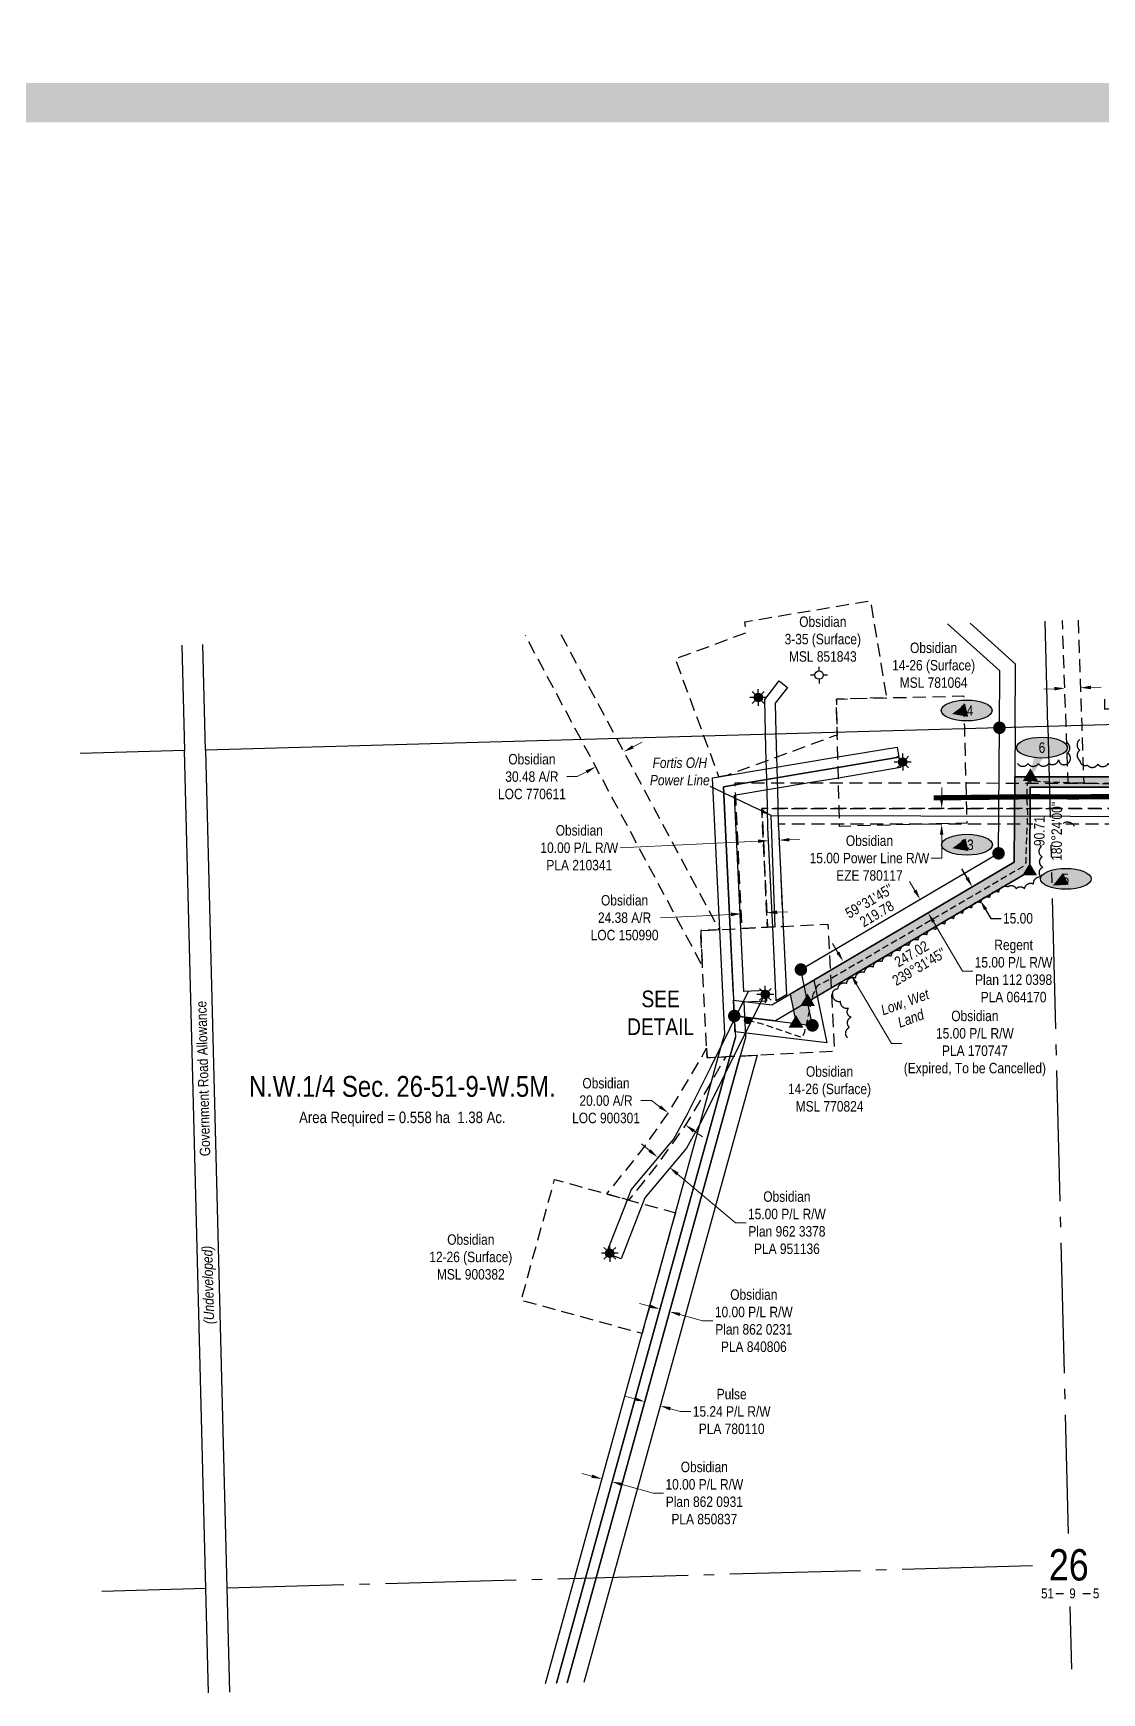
# Model space of a CAD drawing. Extents: x 615581 to 623475, y 5921655 to 5926517.
# Drawn here: x 617428 to 618451, y 5921717 to 5923307 of the extents above; entities that cross this region are included whole.
import ezdxf
from ezdxf.enums import TextEntityAlignment as Align

# ---------------------------------------------------------------- set-up
doc = ezdxf.new("R2010")
doc.units = 0
doc.header["$LTSCALE"] = 5
doc.header["$PDSIZE"] = 0.5
for name, pattern in [('0', [1, 1, 0]), ('foc-ACCESSROAD', [3.75, 2.5, -1.25]), ('foc-FLOWLINE', [3.75, 2.5, -1.25]), ('foc-QUARTERLINE', [33, 25, -3, 2, -3]), ('foc-TRAV', [1.875, 1.25, -0.625]), ('UG_PIPE', [1.875, 1.25, -0.625])]:
    doc.linetypes.add(name, pattern=pattern)
doc.layers.get('Defpoints').update_dxf_attribs({"color": 9})
for name, color, linetype in [('10', 1, 'Continuous'), ('9', 3, 'Continuous'), ('AS-PIPE-UG', 44, 'UG_PIPE'), ('AS-POWER', 104, 'foc-POWER'), ('AS-POWER-T', 104, 'Continuous'), ('AS-ROADS', 254, 'Continuous'), ('AS-SYMBOL', 7, 'Continuous'), ('C-AR', 13, 'foc-ACCESSROAD'), ('C-RW', 13, 'Continuous'), ('C-SYMBOL', 7, 'Continuous'), ('C-WS', 13, 'foc-ACCESSROAD'), ('C-WS-S', 8, 'Continuous'), ('DETAIL-T', 7, 'Continuous'), ('F-AR', 190, 'foc-ACCESSROAD'), ('F-EZE', 190, 'foc-FLOWLINE'), ('F-RW', 190, 'Continuous'), ('F-WS-S', 8, 'Continuous'), ('L-AREAREQUIRED', 7, 'Continuous'), ('L-BD1', 253, 'Continuous'), ('L-MON', 1, 'Continuous'), ('L-QSEC', 8, 'foc-QUARTERLINE'), ('L-ROAD-T', 7, 'Continuous'), ('L-SEC', 7, 'Continuous'), ('L-SECLBL', 7, 'Continuous'), ('P-ELEVATION', 7, 'Continuous'), ('P-PROPOSED', 10, 'Continuous'), ('P-PROPOSED-H', 21, 'Continuous'), ('P-TRAV', 4, 'foc-TRAV'), ('P-TXT', 4, 'Continuous'), ('T-BUSH', 110, '0')]:
    doc.layers.add(name, color=color, linetype=linetype)
for name, color, linetype, lineweight in [('C-AR-T', 13, 'Continuous', 9), ('C-EZE-T', 13, 'Continuous', 9), ('C-RW-T', 13, 'Continuous', 9), ('C-WS-T', 13, 'Continuous', 9), ('F-AR-T', 190, 'Continuous', 9), ('F-RW-T', 190, 'Continuous', 9), ('T-TEXT', 48, 'Continuous', 18)]:
    doc.layers.add(name, color=color, linetype=linetype, lineweight=lineweight)
doc.layers.add('DISCLAIMER', color=7, linetype='Continuous', plot=False)
doc.styles.add('100L', font='ARIALN.TTF', dxfattribs={"height": 11})
doc.styles.add('175L', font='ARIALN.TTF', dxfattribs={"height": 20})
doc.styles.add('80', font='ARIALN.TTF', dxfattribs={"height": 10})
doc.styles.add('80CG', font='ARIALN.TTF', dxfattribs={"height": 10})
doc.styles.add('80L', font='ARIALN.TTF', dxfattribs={"height": 10})
doc.styles.add('80LS', font='ARIALNI.TTF', dxfattribs={"height": 10})
doc.styles.add('foc-LtypeFont', font='ARIALN.TTF', dxfattribs={"height": 7.35})
doc.styles.add('SIMPLEX', font='ARIALN.TTF')
doc.linetypes.add('foc-POWER', pattern='A,6,-1,["P",foc-LtypeFont,S=0.2,R=0,X=-0.625,Y=-0.75],-1.24,4', length=12.24)
doc.dimstyles.new('Compass 5 000', dxfattribs={"dimscale": 5, "dimtxt": 9, "dimasz": 2, "dimexe": 0.2, "dimexo": 0.0625, "dimgap": 0.5, "dimtad": 0, "dimtih": 1, "dimtoh": 1, "dimzin": 0, "dimdsep": 46, "dimtxsty": '80CG', "dimcen": 0.1, "dimse1": 1, "dimse2": 1, "dimclrd": 256, "dimclrt": 256, "dimaunit": 1, "dimadec": 4, "dimazin": 0, "dimtfac": 0.06, "dimtofl": 0, "dimtmove": 0, "dimatfit": 1, "dimfxl": 0.2, "dimtolj": 1, "dimtzin": 0, "dimlwd": -1, "dimarcsym": 0})

# ---------------------------------------------------------------- blocks, each defined once
blk = doc.blocks.new('fdia')
at = {"color": 255, "const_width": 1}
blk.add_lwpolyline([(-0.5, 0, 1), (0.5, 0, 1)], format="xyb", close=True, dxfattribs=at)
blk = doc.blocks.new('Fdiaa')
blk.add_blockref('fdia', (0, 0))
blk = doc.blocks.new('fdib')
at = {"color": 1, "const_width": 1.6}
blk.add_lwpolyline([(-0.4, 0, 1), (0.4, 0, 1)], format="xyb", close=True, dxfattribs=at)
at = {"color": 1}
blk.add_circle((0, 0), 0.8, dxfattribs=at)
blk = doc.blocks.new('Fdibb')
blk.add_blockref('fdib', (0, 0))
blk = doc.blocks.new('fdicc')
for name in ['Fdibb', 'Fdiaa']:
    blk.add_blockref(name, (0, 0))
blk = doc.blocks.new('FDI')
blk.add_blockref('fdicc', (0, 0))
blk = doc.blocks.new('RISER')
h = blk.add_hatch(color=255)
h.dxf.hatch_style = 1
edge = h.paths.add_edge_path()
edge.add_arc((0, 0), 0.7, 0, 360)
blk.add_hatch(color=13).paths.add_polyline_path([(0.58, -0.15), (-0.58, -0.15, 0.774597)])
at = {"color": 13}
blk.add_line((-0.58, -0.15), (0.58, -0.15), dxfattribs=at)
blk.add_circle((0, 0), 0.6, dxfattribs=at)
blk = doc.blocks.new('L-SECLBL')
at = {"layer": '9', "color": 7}
for p, q in [((-5.1, -27.8), (-12.3, -27.8)), ((20.7, -27.8), (13.5, -27.8))]:
    blk.add_line(p, q, dxfattribs=at)
at = {"layer": '10', "color": 2, "style": 'SIMPLEX'}
blk.add_attdef('SEC', text='', height=30, dxfattribs=at).set_placement((0, 0), align=Align.MIDDLE)
at = {"layer": '10', "color": 5, "style": '80L'}
blk.add_attdef('TWP', text='', height=9.5, dxfattribs=at).set_placement((-14.4, -27.4), align=Align.MIDDLE_RIGHT)
blk.add_attdef('RGE', text='', height=9.5, dxfattribs=at).set_placement((3.6, -27.4), align=Align.MIDDLE_CENTER)
blk.add_attdef('MER', text='', height=9.5, dxfattribs=at).set_placement((23.2, -27.4), align=Align.MIDDLE_LEFT)
blk = doc.blocks.new('*D422')
at = {"layer": 'C-EZE-T', "transparency": 16777216}
for p, q in [((618298, 5922574.5), (618298, 5922584.5)), ((618298, 5922539.5), (618298, 5922516.9)), ((618298, 5922516.9), (618288, 5922516.9))]:
    blk.add_line(p, q, dxfattribs=at)
for points in [[(618296.3, 5922574.5), (618299.6, 5922574.5), (618298, 5922564.5)], [(618296.3, 5922539.5), (618299.6, 5922539.5), (618298, 5922549.5)]]:
    blk.add_solid(points, dxfattribs=at)
at = {"layer": 'Defpoints', "color": 0, "transparency": 16777216}
for p in [(618218.9, 5922564.6), (618218.9, 5922549.6), (618298, 5922549.5)]:
    blk.add_point(p, dxfattribs=at)
at = {"layer": 'C-EZE-T', "transparency": 16777216, "insert": (618228.8, 5922516.9), "char_height": 10, "attachment_point": 5, "style": '80CG'}
blk.add_mtext('\\A1;Obsidian\\P15.00 Power Line R/W\\PEZE 780117', dxfattribs=at)
blk = doc.blocks.new('*D426')
at = {"layer": 'C-AR-T', "transparency": 16777216}
for p, q in [((618096.1, 5922463), (618028.5, 5922459.8)), ((618140.4, 5922465.1), (618150.4, 5922465.6))]:
    blk.add_line(p, q, dxfattribs=at)
for points in [[(618096, 5922464.7), (618096.2, 5922461.3), (618106.1, 5922463.5)], [(618140.3, 5922466.8), (618140.5, 5922463.4), (618130.4, 5922464.6)]]:
    blk.add_solid(points, dxfattribs=at)
at = {"layer": 'Defpoints', "color": 0, "transparency": 16777216}
for p in [(618127.7, 5922522.2), (618103.3, 5922521.1), (618106.1, 5922463.5)]:
    blk.add_point(p, dxfattribs=at)
at = {"layer": 'C-AR-T', "transparency": 16777216, "insert": (617994.2, 5922459.8), "char_height": 10, "attachment_point": 5, "style": '80CG'}
blk.add_mtext('\\A1;Obsidian\\P24.38 A/R\\PLOC 150990', dxfattribs=at)
blk = doc.blocks.new('*D428')
at = {"layer": 'C-AR-T', "transparency": 16777216}
for p, q in [((618002.2, 5922623.5), (618011, 5922628.2)), ((617948.9, 5922595), (617938.9, 5922595)), ((617957.7, 5922599.7), (617948.9, 5922595))]:
    blk.add_line(p, q, dxfattribs=at)
for points in [[(618001.4, 5922625), (618003, 5922622.1), (617993.4, 5922618.8)], [(617956.9, 5922601.1), (617958.5, 5922598.2), (617966.5, 5922604.4)]]:
    blk.add_solid(points, dxfattribs=at)
at = {"layer": 'Defpoints', "color": 0, "transparency": 16777216}
for p in [(617966.5, 5922604.4), (617995.5, 5922614.9), (617968.6, 5922600.5)]:
    blk.add_point(p, dxfattribs=at)
at = {"layer": 'C-AR-T', "transparency": 16777216, "insert": (617905.4, 5922595), "char_height": 10, "attachment_point": 5, "style": '80CG'}
blk.add_mtext('\\A1;Obsidian\\P30.48 A/R\\PLOC 770611', dxfattribs=at)
blk = doc.blocks.new('*D429')
at = {"layer": 'C-AR-T', "transparency": 16777216}
for p, q in [((618019.9, 5922284.5), (618009.9, 5922284.5)), ((618028.1, 5922278.7), (618019.9, 5922284.5)), ((618060.7, 5922255.5), (618068.8, 5922249.7))]:
    blk.add_line(p, q, dxfattribs=at)
for points in [[(618029, 5922280), (618027.1, 5922277.3), (618036.2, 5922272.9)], [(618061.6, 5922256.8), (618059.7, 5922254.1), (618052.5, 5922261.3)]]:
    blk.add_solid(points, dxfattribs=at)
at = {"layer": 'Defpoints', "color": 0, "transparency": 16777216}
for p in [(618036.2, 5922272.9), (618031.9, 5922266.8), (618048.2, 5922255.2)]:
    blk.add_point(p, dxfattribs=at)
at = {"layer": 'C-AR-T', "transparency": 16777216, "insert": (617976.4, 5922284.5), "char_height": 10, "attachment_point": 5, "style": '80CG'}
blk.add_mtext('\\A1;Obsidian\\P20.00 A/R\\PLOC 900301', dxfattribs=at)
blk = doc.blocks.new('*D431')
at = {"layer": 'C-RW-T', "transparency": 16777216}
for p, q in [((618198.5, 5922426.6), (618193.4, 5922435.2)), ((618216.2, 5922396.4), (618249.9, 5922339.2)), ((618249.9, 5922339.2), (618259.9, 5922339.2))]:
    blk.add_line(p, q, dxfattribs=at)
for points in [[(618199.9, 5922427.5), (618197.1, 5922425.8), (618203.6, 5922418)], [(618217.7, 5922397.3), (618214.8, 5922395.6), (618211.2, 5922405.1)]]:
    blk.add_solid(points, dxfattribs=at)
at = {"layer": 'Defpoints', "color": 0, "transparency": 16777216}
for p in [(618228.4, 5922432.6), (618236, 5922419.6), (618211.2, 5922405.1)]:
    blk.add_point(p, dxfattribs=at)
at = {"layer": 'C-RW-T', "transparency": 16777216, "insert": (618329.8, 5922339.2), "char_height": 10, "attachment_point": 5, "style": '80CG'}
blk.add_mtext('\\A1;Obsidian\\P15.00 P/L R/W\\PPLA 170747\\P(Expired, To be Cancelled)', dxfattribs=at)
blk = doc.blocks.new('*D436')
at = {"layer": 'C-RW-T', "transparency": 16777216}
for p, q in [((618122.2, 5922533.1), (617989.9, 5922526.8)), ((618152.2, 5922534.5), (618162.1, 5922535))]:
    blk.add_line(p, q, dxfattribs=at)
for points in [[(618122.1, 5922534.8), (618122.3, 5922531.4), (618132.2, 5922533.6)], [(618152.1, 5922536.2), (618152.2, 5922532.9), (618142.2, 5922534.1)]]:
    blk.add_solid(points, dxfattribs=at)
at = {"layer": 'Defpoints', "color": 0, "transparency": 16777216}
for p in [(618132.2, 5922533.6), (618132.6, 5922524.3), (618142.6, 5922524.7)]:
    blk.add_point(p, dxfattribs=at)
at = {"layer": 'C-RW-T', "transparency": 16777216, "insert": (617950.8, 5922526.8), "char_height": 10, "attachment_point": 5, "style": '80CG'}
blk.add_mtext('\\A1;Obsidian\\P10.00 P/L R/W\\PPLA 210341', dxfattribs=at)
blk = doc.blocks.new('*D437')
at = {"layer": 'C-RW-T', "transparency": 16777216}
for p, q in [((618018.2, 5922087.6), (618008.6, 5922090.2)), ((618047.1, 5922079.6), (618068.9, 5922073.6)), ((618068.9, 5922073.6), (618078.9, 5922073.6))]:
    blk.add_line(p, q, dxfattribs=at)
for points in [[(618018.6, 5922089.2), (618017.7, 5922085.9), (618027.8, 5922084.9)], [(618047.6, 5922081.2), (618046.7, 5922078), (618037.5, 5922082.2)]]:
    blk.add_solid(points, dxfattribs=at)
at = {"layer": 'Defpoints', "color": 0, "transparency": 16777216}
for p in [(618031, 5922096.2), (618040.6, 5922093.6), (618037.5, 5922082.2)]:
    blk.add_point(p, dxfattribs=at)
at = {"layer": 'C-RW-T', "transparency": 16777216, "insert": (618118, 5922073.6), "char_height": 10, "attachment_point": 5, "style": '80CG'}
blk.add_mtext('\\A1;Obsidian\\P10.00 P/L R/W\\PPlan 862 0231\\PPLA 840806', dxfattribs=at)
blk = doc.blocks.new('*D438')
at = {"layer": 'C-RW-T', "transparency": 16777216}
for p, q in [((617962.9, 5921924.6), (617953.2, 5921927.3)), ((617991.8, 5921916.7), (618021.6, 5921908.4)), ((618021.6, 5921908.4), (618031.6, 5921908.4))]:
    blk.add_line(p, q, dxfattribs=at)
for points in [[(617963.3, 5921926.2), (617962.4, 5921923), (617972.5, 5921922)], [(617992.2, 5921918.3), (617991.4, 5921915), (617982.2, 5921919.3)]]:
    blk.add_solid(points, dxfattribs=at)
at = {"layer": 'Defpoints', "color": 0, "transparency": 16777216}
for p in [(617973.2, 5921924.5), (617982.2, 5921919.3), (617982.9, 5921921.9)]:
    blk.add_point(p, dxfattribs=at)
at = {"layer": 'C-RW-T', "transparency": 16777216, "insert": (618070.6, 5921908.4), "char_height": 10, "attachment_point": 5, "style": '80CG'}
blk.add_mtext('\\A1;Obsidian\\P10.00 P/L R/W\\PPlan 862 0931\\PPLA 850837', dxfattribs=at)
blk = doc.blocks.new('*D439')
at = {"layer": 'C-RW-T', "transparency": 16777216}
for p, q in [((618018.1, 5922236.7), (618010.4, 5922243.1)), ((618044.9, 5922214.2), (618100.6, 5922167.5)), ((618100.6, 5922167.5), (618110.6, 5922167.5))]:
    blk.add_line(p, q, dxfattribs=at)
for points in [[(618019.2, 5922238), (618017, 5922235.4), (618025.8, 5922230.3)], [(618046, 5922215.5), (618043.8, 5922212.9), (618037.2, 5922220.6)]]:
    blk.add_solid(points, dxfattribs=at)
at = {"layer": 'Defpoints', "color": 0, "transparency": 16777216}
for p in [(618021.6, 5922225.3), (618037.2, 5922220.6), (618033.1, 5922215.7)]:
    blk.add_point(p, dxfattribs=at)
at = {"layer": 'C-RW-T', "transparency": 16777216, "insert": (618149.7, 5922167.5), "char_height": 10, "attachment_point": 5, "style": '80CG'}
blk.add_mtext('\\A1;Obsidian\\P15.00 P/L R/W\\PPlan 962 3378\\PPLA 951136', dxfattribs=at)
blk = doc.blocks.new('*D443')
at = {"layer": 'Defpoints', "color": 0, "transparency": 16777216}
for p in [(618416.4, 5922667.8), (618430.9, 5922680.2), (618431.4, 5922668.3)]:
    blk.add_point(p, dxfattribs=at)
at = {"layer": 'F-AR-T', "transparency": 16777216}
for p, q in [((618406, 5922679.3), (618396, 5922679)), ((618440.9, 5922680.5), (618450.9, 5922680.9))]:
    blk.add_line(p, q, dxfattribs=at)
for points in [[(618405.9, 5922681), (618406, 5922677.6), (618415.9, 5922679.7)], [(618440.9, 5922682.2), (618441, 5922678.8), (618430.9, 5922680.2)]]:
    blk.add_solid(points, dxfattribs=at)
at = {"layer": 'F-AR-T', "transparency": 16777216, "insert": (618485.2, 5922680.9), "char_height": 10, "attachment_point": 5, "style": '80CG'}
blk.add_mtext('\\A1;Spoke\\P15.00 A/R\\PLOC 940770', dxfattribs=at)
blk = doc.blocks.new('*D446')
at = {"layer": 'Defpoints', "color": 0, "transparency": 16777216}
for p in [(618014.4, 5921998.7), (618028.4, 5921992), (618029.1, 5921994.6)]:
    blk.add_point(p, dxfattribs=at)
at = {"layer": 'F-RW-T', "transparency": 16777216}
for p, q in [((618004, 5921998.7), (617994.4, 5922001.3)), ((618038, 5921989.3), (618047.7, 5921986.6)), ((618047.7, 5921986.6), (618057.7, 5921986.6))]:
    blk.add_line(p, q, dxfattribs=at)
for points in [[(618004.5, 5922000.3), (618003.6, 5921997.1), (618013.7, 5921996)], [(618038.5, 5921990.9), (618037.6, 5921987.7), (618028.4, 5921992)]]:
    blk.add_solid(points, dxfattribs=at)
at = {"layer": 'F-RW-T', "transparency": 16777216, "insert": (618096.8, 5921986.6), "char_height": 10, "attachment_point": 5, "style": '80CG'}
blk.add_mtext('\\A1;Pulse\\P15.24 P/L R/W\\PPLA 780110', dxfattribs=at)
blk = doc.blocks.new('GABD')
for p, q in [((-0.81, 0), (-1.62, 0)), ((0, 0.81), (0, 1.62)), ((1.62, 0), (0.81, 0)), ((0, -0.81), (0, -1.62))]:
    blk.add_line(p, q)
blk.add_circle((0, 0), 0.8)
blk = doc.blocks.new('GAS')
h = blk.add_hatch(color=255)
h.dxf.hatch_style = 1
edge = h.paths.add_edge_path()
edge.add_arc((0, 0), 0.9, 0, 360)
for p, q in [((-0.81, 0), (-1.62, 0)), ((-0.57, 0.57), (-1.14, 1.14)), ((0, 0.81), (0, 1.62)), ((0.57, 0.57), (1.14, 1.14)), ((1.62, 0), (0.81, 0)), ((-0.57, -0.57), (-1.14, -1.14)), ((0, -0.81), (0, -1.62)), ((1.14, -1.14), (0.57, -0.57))]:
    blk.add_line(p, q)
blk.add_circle((0, 0), 0.8)
blk = doc.blocks.new('*D447')
at = {"layer": 'Defpoints', "color": 0, "transparency": 16777216}
for p in [(618270.9, 5922473.5), (618278.5, 5922460.6), (618285, 5922464.4)]:
    blk.add_point(p, dxfattribs=at)
at = {"layer": 'F-RW-T', "transparency": 16777216}
for p, q in [((618272.4, 5922486), (618267.3, 5922494.6)), ((618290.1, 5922455.8), (618317.8, 5922408.7)), ((618317.8, 5922408.7), (618327.8, 5922408.7))]:
    blk.add_line(p, q, dxfattribs=at)
for points in [[(618273.8, 5922486.8), (618270.9, 5922485.1), (618277.4, 5922477.4)], [(618291.5, 5922456.7), (618288.7, 5922455), (618285, 5922464.4)]]:
    blk.add_solid(points, dxfattribs=at)
at = {"layer": 'F-RW-T', "transparency": 16777216, "insert": (618366.9, 5922408.7), "char_height": 10, "attachment_point": 5, "style": '80CG'}
blk.add_mtext('\\A1;Regent\\P15.00 P/L R/W\\PPlan 112 0398\\PPLA 064170', dxfattribs=at)
blk = doc.blocks.new('*D449')
at = {"layer": 'Defpoints', "color": 0, "transparency": 16777216}
for p in [(618329.6, 5922490.6), (618335, 5922476.4), (618337.2, 5922477.7)]:
    blk.add_point(p, dxfattribs=at)
at = {"layer": 'P-TXT', "transparency": 16777216}
for p, q in [((618322.3, 5922498), (618317.2, 5922506.6)), ((618340.1, 5922467.8), (618345.1, 5922459.2)), ((618345.1, 5922459.2), (618355.1, 5922459.2))]:
    blk.add_line(p, q, dxfattribs=at)
for points in [[(618323.8, 5922498.8), (618320.9, 5922497.1), (618327.4, 5922489.4)], [(618341.5, 5922468.7), (618338.6, 5922467), (618335, 5922476.4)]]:
    blk.add_solid(points, dxfattribs=at)
at = {"layer": 'P-TXT', "transparency": 16777216, "insert": (618371.1, 5922459.2), "char_height": 10, "attachment_point": 5, "style": '80CG'}
blk.add_mtext('\\A1;15.00', dxfattribs=at)
blk = doc.blocks.new('*U463')
at = {"layer": 'P-ELEVATION'}
h = blk.add_hatch(color=111, dxfattribs=at)
h.dxf.hatch_style = 1
edge = h.paths.add_edge_path()
edge.add_ellipse((0, 0), major_axis=(-24.4, 0), ratio=0.410256, start_angle=0, end_angle=360)
at = {"layer": 'P-ELEVATION', "color": 7, "flags": 128}
blk.add_lwpolyline([(0, 0, 12.5, 0, 0), (-12.4, -6.4, 0, 0, 0)], format="xyseb", dxfattribs=at)
at = {"layer": 'P-ELEVATION', "color": 7}
blk.add_ellipse((0, 0), major_axis=(-24.4, 0), ratio=0.410256, dxfattribs=at)
at = {"layer": 'P-ELEVATION', "style": '80'}
blk.add_attdef('ELEVATION', text='', height=10, dxfattribs=at).set_placement((0, 0), align=Align.MIDDLE_CENTER)
blk = doc.blocks.new('*U464')
at = {"layer": 'P-ELEVATION'}
h = blk.add_hatch(color=111, dxfattribs=at)
h.dxf.hatch_style = 1
edge = h.paths.add_edge_path()
edge.add_ellipse((0, 0), major_axis=(-24.4, 0), ratio=0.410256, start_angle=0, end_angle=360)
at = {"layer": 'P-ELEVATION', "color": 7, "flags": 128}
blk.add_lwpolyline([(0, 0, 12.5, 0, 0), (-11.3, -29.6, 0, 0, 0)], format="xyseb", dxfattribs=at)
at = {"layer": 'P-ELEVATION', "color": 7}
blk.add_ellipse((0, 0), major_axis=(-24.4, 0), ratio=0.410256, dxfattribs=at)
at = {"layer": 'P-ELEVATION', "style": '80'}
blk.add_attdef('ELEVATION', text='', height=10, dxfattribs=at).set_placement((0, 0), align=Align.MIDDLE_CENTER)
blk = doc.blocks.new('*U468')
at = {"layer": 'P-ELEVATION'}
h = blk.add_hatch(color=111, dxfattribs=at)
h.dxf.hatch_style = 1
edge = h.paths.add_edge_path()
edge.add_ellipse((0, 0), major_axis=(-24.4, 0), ratio=0.410256, start_angle=0, end_angle=360)
at = {"layer": 'P-ELEVATION', "color": 7, "flags": 128}
blk.add_lwpolyline([(0, 0, 12.5, 0, 0), (-14, -3.3, 0, 0, 0)], format="xyseb", dxfattribs=at)
at = {"layer": 'P-ELEVATION', "color": 7}
blk.add_ellipse((0, 0), major_axis=(-24.4, 0), ratio=0.410256, dxfattribs=at)
at = {"layer": 'P-ELEVATION', "style": '80'}
blk.add_attdef('ELEVATION', text='', height=10, dxfattribs=at).set_placement((0, 0), align=Align.MIDDLE_CENTER)
blk = doc.blocks.new('TRIA')
blk.add_hatch(color=255).paths.add_polyline_path([(-0.04, 1.52), (-1.47, -0.87), (1.39, -0.87)])
blk = doc.blocks.new('Hybrid_Point')
h = blk.add_hatch(color=4)
h.dxf.hatch_style = 1
h.paths.add_polyline_path([(-0.29, -0.15), (0, 0.33), (0.29, -0.15)])
at = {"color": 4}
for points in [[(-1.08, -0.6), (0, 1.2), (1.08, -0.6)], [(-0.29, -0.15), (0, 0.33), (0.29, -0.15)]]:
    blk.add_lwpolyline(points, close=True, dxfattribs=at)
blk.add_blockref('TRIA', (0.04, 0.07))
blk = doc.blocks.new('Disclaimer_Legal')
at = {"layer": 'DISCLAIMER', "color": 254, "flags": 128}
blk.add_lwpolyline([(-3612.9, -1104.6, 37.5, 37.5, 0), (4096.1, -1104.6, 37.5, 37.5, 0.414214), (4171.1, -1029.6, 37.5, 37.5, 0), (4171.1, 2078.7, 37.5, 0, 0.414214), (4096.1, 2153.7, 0, 0, 0), (-3612.9, 2153.7, 0, 0, 0.414214), (-3687.9, 2078.7, 0, 0, 0), (-3687.9, -1029.6, 0, 37.5, 0.414214)], format="xyseb", close=True, dxfattribs=at)

msp = doc.modelspace()

# ---------------------------------------------------------------- hatches: boundary and pattern name
at = {"layer": 'P-PROPOSED-H'}
h = msp.add_hatch(color=256, dxfattribs=at)
h.dxf.hatch_style = 1
h.paths.add_polyline_path([(619208.755, 5922575.026), (618804.862, 5922573.675), (618773.805, 5922594.899), (618367.997, 5922594.977), (618367.425, 5922512.909), (618152.682, 5922386.562), (618158.467, 5922358.518), (618174.168, 5922356.623), (618169.536, 5922379.081), (618382.36, 5922504.298), (618382.923, 5922584.978), (618761.854, 5922584.904), (618800.25, 5922558.665), (619209.135, 5922560.033)])

# ---------------------------------------------------------------- linework, layer by layer
at = {"layer": 'AS-PIPE-UG', "flags": 128}
msp.add_lwpolyline([(618112.152, 5922361.371), (618114.657, 5922361.101), (618119.109, 5922359.894), (618129.215, 5922357.181), (618144.025, 5922351.948), (618156.42, 5922347.813), (618162.762, 5922345.611), (618164.998, 5922346.358), (618166.729, 5922350.305), (618168.998, 5922359.871), (618171.464, 5922370.413), (618173.331, 5922378.553), (618175.161, 5922387.223), (618177.132, 5922390.592), (618179.046, 5922394.856), (618188.984, 5922399.933), (618245.634, 5922433.055), (618326.741, 5922480.301), (618362.138, 5922501.11), (618367.258, 5922504.066), (618372.028, 5922506.638), (618376.639, 5922509.487), (618378.934, 5922512.664), (618378.824, 5922519.174), (618380.477, 5922559.09), (618379.994, 5922570.687), (618379.837, 5922581.256), (618380.08, 5922584.839), (618379.878, 5922586.669), (618380.895, 5922589.974), (618382.304, 5922590.999), (618387.201, 5922590.862), (618392.627, 5922590.491), (618426.747, 5922589.029), (618527.915, 5922586.54), (618638.969, 5922586.534), (618698.36, 5922586.182), (618760.196, 5922585.226), (618773.713, 5922585.198), (618777.905, 5922584.784), (618784.55, 5922580.516), (618792.805, 5922575.521), (618804.287, 5922568.662), (618808.67, 5922566.286), (618812.891, 5922565.633), (618822.322, 5922566.656), (618835.206, 5922566.674), (618891.279, 5922564.531), (618967.853, 5922566.397), (619059.462, 5922567.872), (619184.117, 5922567.705), (619259.774, 5922568.733), (619360.223, 5922568.903), (619462.426, 5922570.148), (619621.11, 5922571.735), (619716.324, 5922571.9), (619744.996, 5922573.545), (619751.338, 5922574.846), (619761.986, 5922576.803), (619770.992, 5922578.127), (619780.347, 5922578.717), (619782.86, 5922579.346), (619786.616, 5922583.229), (619795.981, 5922592.941), (619807.293, 5922603.793), (619824.617, 5922621.199), (619833.348, 5922629.434), (619844.637, 5922639.947), (619849.161, 5922644.333), (619854.938, 5922645.5), (619869.785, 5922645.347), (619877.78, 5922644.872), (619896.666, 5922643.98), (619919.236, 5922643.967), (619936.124, 5922643.623), (619948.873, 5922643.215), (619952.754, 5922642.922), (619957.592, 5922642.454), (619960.739, 5922639.414), (619975.456, 5922625.124), (619999.111, 5922602.776), (620025.063, 5922581.625), (620031.553, 5922577.619), (620035.7, 5922577.484), (620047.876, 5922575.663), (620052.649, 5922574.976), (620131.357, 5922574.636), (620196.263, 5922575.2), (620305.124, 5922576.863), (620305.127, 5922576.86), (620398.133, 5922576.199), (620495.397, 5922576.9), (620591.795, 5922575.924), (620709.961, 5922576.197), (620868.77, 5922577.232), (620968.43, 5922577.882), (621147.28, 5922578.339), (621246.707, 5922578.94), (621334.6, 5922579.065), (621425.738, 5922578.534), (621432.589, 5922578.795), (621436.534, 5922578.493), (621439.019, 5922576.265), (621442.074, 5922573.225), (621467.195, 5922551.862), (621493.083, 5922523.973), (621498.25, 5922518.664), (621501.375, 5922515.481), (621504.122, 5922512.987), (621505.519, 5922511.157), (621505.892, 5922507.423), (621506.009, 5922503.387), (621508.335, 5922469.748), (621510.408, 5922407.951), (621511.369, 5922361.211), (621514.99, 5922342.777), (621517.796, 5922334.962), (621519.335, 5922331.019), (621523.62, 5922321.994), (621527.42, 5922313.034), (621530.667, 5922306.313), (621534.691, 5922298.316), (621537.502, 5922291.876), (621539.103, 5922288.984), (621542.262, 5922284.527), (621545.889, 5922280.745), (621548.769, 5922279.251), (621556.924, 5922277.84), (621569.725, 5922278.099), (621596.455, 5922278.268), (621613.925, 5922279.311), (621627.235, 5922280.048)], dxfattribs=at)
at = {"layer": 'AS-POWER', "flags": 128}
msp.add_lwpolyline([(618138.541, 5922451.042), (618134.559, 5922557.845), (618708.351, 5922556.59), (618796.9, 5922524.352), (619883.715, 5921780.113)], dxfattribs=at)
at = {"layer": 'AS-ROADS', "const_width": 5, "flags": 128}
msp.add_lwpolyline([(618290.259, 5922574.663), (618384.028, 5922575.75), (618426.03, 5922575.574), (618450.803, 5922575.81), (618543.891, 5922575.663), (618614.014, 5922575.252), (618648.002, 5922574.537), (618653.936, 5922574.615), (618664.096, 5922574.216), (618676.555, 5922573.174), (618690.552, 5922571.673), (618703.897, 5922570.097), (618714.81, 5922568.435), (618727.743, 5922566.024), (618737.186, 5922564.072), (618749.749, 5922560.484), (618762.463, 5922556.103), (618773.213, 5922551.913), (618786.475, 5922546.204), (618799.558, 5922539.738), (618812.791, 5922532.367)], dxfattribs=at)
at = {"layer": 'C-AR', "flags": 128}
msp.add_lwpolyline([(617933.206, 5922731.186), (617985.947, 5922632.737), (618084.741, 5922448.331), (618067.113, 5922447.442), (618068.825, 5922413.46), (617951.853, 5922631.798), (617899.116, 5922730.238)], dxfattribs=at)
for points in [[(618760.622, 5922588.706), (619215.938, 5922277.324), (619216.297, 5922263.278), (619216.706, 5922247.241), (619105.601, 5922323.219), (619030.608, 5922374.505), (618883.126, 5922475.371), (618877.862, 5922478.97), (618860.856, 5922490.602), (618773.722, 5922550.203), (618728.116, 5922564.327), (618401.385, 5922564.496), (618367.463, 5922564.515), (618352.47, 5922564.522), (618321.782, 5922564.538), (618199.751, 5922564.601), (618125.694, 5922564.64), (618131.095, 5922450.666), (618106.727, 5922449.438), (618100.674, 5922577.184), (618100.198, 5922587.242), (618100.112, 5922589.051), (618110.936, 5922589.045), (618171.109, 5922589.013), (618199.128, 5922588.998), (618321.16, 5922588.934), (618352.618, 5922588.918), (618367.611, 5922588.91), (618400.766, 5922588.894), (618419.08, 5922588.884), (618434.098, 5922588.875), (618760.622, 5922588.706)], [(618072.791, 5922334.743), (618073.251, 5922325.608), (618080.636, 5922325.979), (618084.009, 5922326.149), (618091.129, 5922326.508), (618077.669, 5922303.163), (618074.843, 5922298.262), (618053.17, 5922262.199), (618024.802, 5922222.323), (617998.175, 5922189.298), (617996.183, 5922189.847), (617992.686, 5922190.812), (617977.158, 5922195.096), (618008.855, 5922234.408), (618036.425, 5922273.163), (618057.607, 5922308.409), (618072.791, 5922334.743)]]:
    msp.add_lwpolyline(points, close=True, dxfattribs=at)
at = {"layer": 'C-RW', "flags": 128}
msp.add_lwpolyline([(618149.184, 5922386.007), (618139.447, 5922380.279), (618136.094, 5922450.918), (618131.581, 5922546.012), (618131.102, 5922564.637), (618130.65, 5922582.218), (618130.475, 5922589.034), (618130.39, 5922592.312), (618130.131, 5922602.404), (618129.936, 5922609.991), (618129.249, 5922636.687), (618128.421, 5922668.879), (618142.284, 5922686.674), (618150.173, 5922680.528), (618138.508, 5922665.555), (618139.243, 5922636.963), (618139.258, 5922636.396), (618139.843, 5922613.645), (618140.089, 5922604.076), (618140.15, 5922601.684), (618140.348, 5922593.984), (618140.409, 5922591.624), (618140.476, 5922589.029), (618140.608, 5922583.89), (618141.104, 5922564.632), (618141.461, 5922549.624), (618141.582, 5922546.324), (618146.082, 5922451.422), (618149.184, 5922386.007)], close=True, dxfattribs=at)
for points in [[(617918.438, 5921725.894), (617946.227, 5921826.637), (618010.936, 5922061.225), (618042.862, 5922176.972), (618067.166, 5922265.089), (618084.009, 5922326.149), (618088.129, 5922341.083), (618090.094, 5922348.209), (618085.36, 5922448.362), (618078.489, 5922593.732), (618084.643, 5922594.766), (618092.003, 5922596.001), (618198.493, 5922613.884), (618255.233, 5922623.414), (618256.889, 5922613.556), (618198.751, 5922603.791), (618110.936, 5922589.045), (618100.198, 5922587.242), (618088.892, 5922585.344), (618095.342, 5922448.865), (618098.236, 5922388.71), (618099.29, 5922365.66), (618099.29, 5922365.66), (618100.302, 5922345.485), (618100.302, 5922345.485), (618100.302, 5922345.485), (618090.594, 5922310.597), (617956.676, 5921826.924), (617928.887, 5921726.181)], [(618098.186, 5922388.708), (618098.11, 5922390.322), (618095.342, 5922448.865), (618088.892, 5922585.344), (618100.198, 5922587.242), (618110.936, 5922589.045), (618198.751, 5922603.791), (618256.889, 5922613.556), (618258.544, 5922603.697), (618199.008, 5922593.698), (618171.109, 5922589.013), (618100.674, 5922577.184), (618099.296, 5922576.953), (618105.327, 5922449.368), (618108.172, 5922389.167)], [(618130.152, 5922390.177), (618090.594, 5922310.597), (618067.849, 5922264.75), (618053.487, 5922238.842), (618013.679, 5922191.359), (618011.397, 5922185.5), (617990.938, 5922132.979), (617976.966, 5922138.422), (617996.866, 5922189.509), (618000.602, 5922199.101), (618041.071, 5922247.372), (618054.57, 5922271.722), (618077.167, 5922317.271)], [(618077.167, 5922317.271), (618113.015, 5922389.389)], [(618110.287, 5922345.962), (618108.699, 5922379.184), (618130.611, 5922380.191), (618130.152, 5922390.177), (618108.172, 5922389.167)], [(618099.977, 5922350.821), (618099.908, 5922352.295), (618099.747, 5922355.696)], [(617928.887, 5921726.181), (617956.676, 5921826.924), (618090.594, 5922310.597), (618090.594, 5922310.597), (618100.302, 5922345.485)], [(618110.215, 5922345.966), (618105.041, 5922327.209), (618103.783, 5922322.651), (617967.124, 5921827.211), (617966.47, 5921824.846), (617939.334, 5921726.468)]]:
    msp.add_lwpolyline(points, dxfattribs=at)
at = {"layer": 'C-RW'}
msp.add_lwpolyline([(619209.135, 5922560.033), (618800.25, 5922558.665), (618761.854, 5922584.904), (618382.923, 5922584.978), (618382.36, 5922504.298), (618138.651, 5922360.91), (618099.338, 5922365.654), (618098.612, 5922380.845), (618135.416, 5922376.403), (618367.425, 5922512.909), (618367.997, 5922594.977), (618764.944, 5922594.9), (618796.046, 5922573.645), (619208.755, 5922575.026)], close=True, dxfattribs=at)
at = {"layer": 'C-WS', "flags": 128}
for points in [[(618092.003, 5922596.001), (618084.643, 5922594.766), (618069.783, 5922635.048), (618064.004, 5922650.723), (618042.883, 5922707.988), (618111.031, 5922733.122), (618109.299, 5922743.496), (618229.702, 5922763.6), (618239.753, 5922703.397), (618245.241, 5922670.533), (618197.078, 5922669.304), (618197.863, 5922638.581), (618197.966, 5922634.541), (618195.279, 5922634.092), (618092.003, 5922596.001)], [(618286.075, 5922549.547), (618200.192, 5922547.354), (618200.134, 5922549.592), (618199.751, 5922564.6), (618199.128, 5922588.997), (618199.008, 5922593.698), (618198.751, 5922603.791), (618198.493, 5922613.884), (618197.966, 5922634.541), (618197.863, 5922638.581), (618197.078, 5922669.304), (618245.241, 5922670.533), (618319.029, 5922672.417), (618319.806, 5922641.948), (618321.16, 5922588.933), (618321.783, 5922564.537), (618322.142, 5922550.467), (618286.075, 5922549.547)], [(618080.636, 5922325.979), (618073.251, 5922325.608), (618071.855, 5922353.31), (618068.825, 5922413.46), (618067.113, 5922447.442), (618084.741, 5922448.331), (618085.36, 5922448.362), (618095.342, 5922448.865), (618105.327, 5922449.368), (618106.727, 5922449.438), (618131.095, 5922450.666), (618146.085, 5922451.422), (618188.947, 5922453.582), (618191.144, 5922409.992), (618192.036, 5922392.283), (618195.086, 5922331.746), (618121.083, 5922328.017), (618105.041, 5922327.209), (618097.803, 5922326.844), (618094.525, 5922326.679), (618084.009, 5922326.149), (618080.636, 5922325.979)], [(618042.862, 5922176.972), (618010.936, 5922061.225), (617895.188, 5922093.153), (617927.115, 5922208.899), (617971.477, 5922196.663), (617992.686, 5922190.812), (617996.183, 5922189.847), (618010.714, 5922185.839), (618042.862, 5922176.972)]]:
    msp.add_lwpolyline(points, close=True, dxfattribs=at)
at = {"layer": 'F-AR', "flags": 128}
msp.add_lwpolyline([(618428.709, 5922744.951), (618432.159, 5922645.04), (618432.222, 5922643.187), (618434.098, 5922588.875), (618419.08, 5922588.884), (618417.223, 5922642.67), (618417.155, 5922644.631), (618413.705, 5922744.54)], dxfattribs=at)
at = {"layer": 'F-EZE', "flags": 128}
msp.add_lwpolyline([(618401.385, 5922564.496), (618753.072, 5922564.312), (618860.854, 5922490.594), (618877.861, 5922478.962), (618883.124, 5922475.363), (619030.607, 5922374.5), (619105.601, 5922323.216), (619216.706, 5922247.241), (619217.179, 5922228.734), (618840.945, 5922486.034), (618748.427, 5922549.305), (618401.766, 5922549.487), (618367.372, 5922549.504), (618352.378, 5922549.512), (618286.075, 5922549.547), (618200.134, 5922549.592), (618141.431, 5922549.623), (618146.085, 5922451.422), (618131.095, 5922450.666), (618125.694, 5922564.64), (618199.751, 5922564.6), (618321.783, 5922564.537), (618352.47, 5922564.521), (618367.463, 5922564.513), (618401.385, 5922564.496)], close=True, dxfattribs=at)
at = {"layer": 'F-RW', "flags": 128}
for points in [[(618353.727, 5922696.317), (618303.535, 5922741.485)], [(618368.769, 5922702.954), (618325.279, 5922742.089)], [(618368.336, 5922641.721), (618368.769, 5922702.954)], [(618353.342, 5922641.827), (618353.727, 5922696.317)], [(618368.323, 5922641.733), (618367.425, 5922512.909), (618175.437, 5922399.951), (618187.83, 5922339.871), (618100.064, 5922350.463), (618099.338, 5922365.654), (618174.168, 5922356.623), (618163.135, 5922410.11), (618352.49, 5922521.519), (618353.329, 5922641.838)], [(617939.334, 5921726.468), (617966.47, 5921824.846), (617967.124, 5921827.21), (618103.784, 5922322.651), (618105.041, 5922327.209), (618121.083, 5922328.017), (617983.064, 5921827.648), (617981.17, 5921820.791), (617955.274, 5921726.906)]]:
    msp.add_lwpolyline(points, dxfattribs=at)
at = {"layer": 'L-QSEC', "flags": 128}
for points in [[(618399.598, 5922643.144), (618397.039, 5922744.085)], [(618399.598, 5922643.144), (618419.124, 5921869.649)], [(618385.006, 5921838.558), (617613.506, 5921817.359)], [(617593.133, 5921816.951), (617493.21, 5921814.054)], [(618420.89, 5921799.697), (618422.403, 5921739.749)]]:
    msp.add_lwpolyline(points, dxfattribs=at)
at = {"layer": 'L-SEC', "flags": 128}
for points in [[(617570.057, 5922721.087), (617572.638, 5922619.944)], [(617592.739, 5922620.507), (617590.158, 5922721.646)], [(619206.456, 5922665.781), (618353.342, 5922641.827), (617592.739, 5922620.507)], [(617572.634, 5922619.943), (617472.647, 5922617.164)], [(617572.638, 5922619.944), (617572.634, 5922619.943)], [(617593.133, 5921816.951), (617572.634, 5922619.943)], [(617592.739, 5922620.507), (617613.235, 5921817.504)], [(617595.679, 5921717.02), (617593.133, 5921816.951)], [(617613.235, 5921817.504), (617615.781, 5921717.573)]]:
    msp.add_lwpolyline(points, dxfattribs=at)
at = {"layer": 'P-PROPOSED', "flags": 128}
msp.add_lwpolyline([(619208.755, 5922575.026), (618804.862, 5922573.675), (618773.805, 5922594.899), (618367.997, 5922594.977), (618367.425, 5922512.909), (618152.682, 5922386.562), (618158.467, 5922358.518), (618174.168, 5922356.623), (618169.536, 5922379.081), (618382.36, 5922504.298), (618382.923, 5922584.978), (618761.854, 5922584.904), (618800.25, 5922558.665), (619209.135, 5922560.033)], close=True, dxfattribs=at)
at = {"layer": 'P-TRAV', "flags": 128}
msp.add_lwpolyline([(618382.992, 5922594.974), (618382.923, 5922584.978)], dxfattribs=at)
at = {"layer": 'T-BUSH', "flags": 128}
for points in [[(618370.682, 5922607.52, 0.52056705), (618380.682, 5922607.483, 0.52056705), (618390.682, 5922607.446, 0.52056705), (618400.677, 5922607.689, 0.52056705), (618410.068, 5922611.11, 0.52056705), (618416.965, 5922606.854, 0.52056705), (618419.06, 5922607.912, 0.52056705), (618418.505, 5922617.897, 0.52056705), (618417.965, 5922627.611, 0.52056705)], [(618430.334, 5922630.442, 0.52056705), (618430.35, 5922620.442, 0.52056705), (618430.365, 5922610.442, 0.52056705), (618437.598, 5922606.072, 0.52056705), (618447.565, 5922606.873, 0.52056705), (618457.537, 5922607.567, 0.52056705), (618467.536, 5922607.453, 0.52056705), (618473.918, 5922601.711, 0.52056705), (618482.215, 5922598.661, 0.52056705), (618492.204, 5922599.117, 0.52056705), (618502.189, 5922599.005, 0.52056705), (618512.169, 5922598.378, 0.52056705), (618522.164, 5922598.273, 0.52056705), (618532.164, 5922598.348, 0.52056705), (618542.163, 5922598.423, 0.52056705), (618552.162, 5922598.385, 0.52056705), (618562.158, 5922598.093, 0.52056705), (618572.153, 5922597.801, 0.52056705), (618582.152, 5922597.628, 0.52056705), (618592.151, 5922597.514, 0.52056705), (618602.147, 5922597.72, 0.52056705), (618612.143, 5922598.008, 0.52056705), (618621.814, 5922598.675, 0.52056705), (618623.606, 5922608.513, 0.52056705), (618622.824, 5922618.049, 0.52056705), (618626.024, 5922625.183, 0.52056705), (618635.168, 5922627.163, 0.52056705), (618645.102, 5922626.021, 0.52056705), (618654.41, 5922627.906, 0.52056705), (618664.3, 5922626.427, 0.52056705), (618674.247, 5922626.304, 0.52056705), (618683.628, 5922626.855, 0.52056705), (618686.921, 5922617.674, 0.52056705), (618686.948, 5922607.674, 0.52056705), (618688.305, 5922597.895, 0.52056705), (618693.839, 5922603.489, 0.52056705), (618695.944, 5922613.232, 0.52056705), (618694.6, 5922627.885, 0.52056705)], [(618207.835, 5922344.743, -0.52056705), (618209.483, 5922354.606, -0.52056705), (618211.13, 5922364.469, -0.52056705), (618208.67, 5922372.872, -0.52056705), (618201.166, 5922379.481, -0.52056705), (618193.661, 5922386.09, -0.52056705), (618198.533, 5922391.668, -0.52056705), (618207.028, 5922396.944, -0.52056705), (618215.523, 5922402.22, -0.52056705), (618224.018, 5922407.495, -0.52056705), (618232.532, 5922412.74, -0.52056705), (618241.098, 5922417.901, -0.52056705), (618249.663, 5922423.061, -0.52056705), (618258.229, 5922428.222, -0.52056705), (618266.794, 5922433.382, -0.52056705), (618275.36, 5922438.543, -0.52056705), (618283.942, 5922443.676, -0.52056705), (618292.527, 5922448.804, -0.52056705), (618301.112, 5922453.931, -0.52056705), (618309.698, 5922459.059, -0.52056705), (618318.283, 5922464.187, -0.52056705), (618326.868, 5922469.314, -0.52056705), (618335.502, 5922474.359, -0.52056705), (618344.145, 5922479.389, -0.52056705), (618352.788, 5922484.419, -0.52056705), (618361.431, 5922489.449, -0.52056705), (618369.39, 5922487.433, -0.52056705), (618377.308, 5922487.466, -0.52056705), (618386.127, 5922492.181, -0.52056705), (618393.333, 5922498.865, -0.52056705), (618394.767, 5922508.185, -0.52056705), (618394.169, 5922518.168, -0.52056705), (618393.7, 5922528.15, -0.52056705), (618394.213, 5922538.137, -0.52056705), (618394.727, 5922548.124, -0.52056705), (618402.805, 5922550.388, -0.52056705), (618412.725, 5922549.121, -0.52056705), (618425.019, 5922547.551, -0.52056705)]]:
    msp.add_lwpolyline(points, format="xyb", dxfattribs=at)

# ---------------------------------------------------------------- block references
at = {"xscale": 0.99964425, "yscale": 0.99964425, "zscale": 0.99964425}
msp.add_blockref('Disclaimer_Legal', (619286.635, 5924345.061), dxfattribs=at)
for name, p, values in [('*U468', (618321.951, 5922658.4), {'ELEVATION': '24'}), ('*U464', (618394.074, 5922622.831), {'ELEVATION': '6'}), ('*U468', (618322.304, 5922529.736), {'ELEVATION': '23'}), ('*U463', (618416.919, 5922497.025), {'ELEVATION': '5'})]:
    msp.add_blockref(name, p, dxfattribs=at).add_auto_attribs(values)
at = {"layer": 'AS-SYMBOL', "xscale": 4.999999999999973, "yscale": 4.999999999999973, "zscale": 4.999999999999973}
msp.add_blockref('RISER', (618112.162, 5922361.373), dxfattribs=at)
at = {"layer": 'C-WS-S', "xscale": 4.998194999999972, "yscale": 4.998194999999972, "zscale": 4.998194999999972}
for p in [(618122.269, 5922670.897), (618260.652, 5922609.015), (618129.033, 5922386.351), (617980.023, 5922138.215)]:
    msp.add_blockref('GAS', p, dxfattribs=at)
at = {"layer": 'F-WS-S', "xscale": 4.998194999999972, "yscale": 4.998194999999972, "zscale": 4.998194999999972}
msp.add_blockref('GABD', (618180.552, 5922692.274), dxfattribs=at)
at = {"layer": 'L-MON'}
for name, p, xscale, yscale, zscale in [('FDI', (618353.329, 5922641.838), 4.999999999999973, 4.999999999999973, 4.999999999999973), ('Hybrid_Point', (618382.992, 5922594.974), 4.999999999999995, 4.999999999999995, 4.999999999999995), ('FDI', (618352.49, 5922521.519), 4.999999999999973, 4.999999999999973, 4.999999999999973), ('FDI', (618163.135, 5922410.11), 4.999999999999973, 4.999999999999973, 4.999999999999973), ('Hybrid_Point', (618169.536, 5922379.081), 4.999999999999995, 4.999999999999995, 4.999999999999995), ('FDI', (618099.29, 5922365.66), 4.999999999999973, 4.999999999999973, 4.999999999999973), ('Hybrid_Point', (618158.467, 5922358.518), 4.999999999999995, 4.999999999999995, 4.999999999999995), ('FDI', (618174.151, 5922356.623), 4.999999999999973, 4.999999999999973, 4.999999999999973), ('FDI', (618174.168, 5922356.623), 4.999999999999973, 4.999999999999973, 4.999999999999973)]:
    msp.add_blockref(name, p, dxfattribs=dict(at, xscale=xscale, yscale=yscale, zscale=zscale))
at = {"layer": 'L-SECLBL', "xscale": 0.999638999999994, "yscale": 0.999638999999994, "zscale": 0.999638999999994}
msp.add_blockref('L-SECLBL', (618419.777, 5921839.665), dxfattribs=at).add_auto_attribs({'SEC': '26', 'TWP': '51', 'RGE': '9', 'MER': '5'})

# ---------------------------------------------------------------- texts
at = {"layer": 'AS-POWER-T', "insert": (618047.097, 5922599.927), "char_height": 9.99639, "width": 56.8871, "attachment_point": 5, "style": '80CG'}
msp.add_mtext('\\A1;{\\fArial Narrow|b0|i1|c0|p34;Fortis O/H\\PPower Line}', dxfattribs=at)
at = {"layer": 'C-SYMBOL', "color": 3, "style": '175L'}
msp.add_text('N.W.1/4 Sec. 26-51-9-W.5M.', height=19.99278, dxfattribs=at).set_placement((617781.271, 5922282.187), align=Align.BOTTOM_CENTER)
at = {"layer": 'C-WS-T', "char_height": 9.99639, "attachment_point": 5, "style": '80CG'}
for s, insert in [('\\A1;Obsidian\\P3-35 (Surface)\\PMSL 851843', (618184.107, 5922726.762)), ('\\A1;Obsidian\\P14-26 (Surface)\\PMSL 781064', (618290.284, 5922701.737)), ('\\A1;Obsidian\\P14-26 (Surface)\\PMSL 770824', (618190.559, 5922295.685)), ('\\A1;Obsidian\\P12-26 (Surface)\\PMSL 900382', (617846.852, 5922134.669))]:
    msp.add_mtext(s, dxfattribs=dict(at, insert=insert))
at = {"layer": 'DETAIL-T', "color": 3, "insert": (618028.707, 5922368.693), "char_height": 15.9943, "width": 63.61349, "attachment_point": 5, "style": '80CG'}
msp.add_mtext('SEE\\PDETAIL', dxfattribs=at)
at = {"layer": 'L-AREAREQUIRED', "color": 5, "style": '100L'}
msp.add_text('Area Required = 0.558 ha  1.38 Ac.', height=10.99603, dxfattribs=at).set_placement((617781.271, 5922259.695), align=Align.BOTTOM_CENTER)
at = {"layer": 'L-BD1', "style": '80L'}
for s, height, p in [("59°31'45''", 9.9964, (618228.566, 5922475.883)), ('219.78', 9.9964, (618235.789, 5922463.606)), ("239°31'45''", 9.99644, (618276.388, 5922412.927)), ('247.02', 9.9964, (618269.164, 5922425.205))]:
    msp.add_text(s, height=height, rotation=30.4709, dxfattribs=at).set_placement(p, align=Align.MIDDLE)
at = {"layer": 'L-ROAD-T', "style": '80L'}
msp.add_text('Government Road Allowance', height=9.99639, rotation=91.462062, dxfattribs=at).set_placement((617590.378, 5922305.667), align=Align.MIDDLE_CENTER)
at = {"layer": 'T-TEXT', "style": '80LS'}
msp.add_text('(Undeveloped)', height=9.99639, rotation=91.462062, dxfattribs=at).set_placement((617595.106, 5922107.869), align=Align.MIDDLE_CENTER)
at = {"layer": 'T-TEXT', "insert": (618222.246, 5922369.596), "char_height": 9.99644, "attachment_point": 1, "rotation": 20, "style": '80L'}
msp.add_mtext_dynamic_manual_height_columns('\\pi17.405;{\\fArial Narrow|b0|i1|c0|p34;Low, Wet\\P\\pi28.475;Land}', width=82.60341, gutter_width=50, heights=[0], dxfattribs=at)

# ---------------------------------------------------------------- dimensions: what is measured, and where the dimension line sits
at = {"layer": 'C-AR-T'}
for base, p1, p2, angle, text, picture, middle in [((617966.533, 5922604.395), (617995.527, 5922614.856), (617968.645, 5922600.454), 208.179651, 'Obsidian\\P30.48 A/R\\PLOC 770611', '*D428', (617905.391, 5922594.95)), ((618106.062, 5922463.485), (618127.704, 5922522.232), (618103.333, 5922521.077), 182.713138, 'Obsidian\\P24.38 A/R\\PLOC 150990', '*D426', (617994.212, 5922459.81)), ((618036.208, 5922272.858), (618048.223, 5922255.245), (618031.926, 5922266.838), 144.571903, 'Obsidian\\P20.00 A/R\\PLOC 900301', '*D429', (617976.398, 5922284.451))]:
    dim = msp.add_linear_dim(base=base, p1=p1, p2=p2, angle=angle, text=text, dimstyle='Compass 5 000', dxfattribs=at)
    dim.commit()
    dim.dimension.update_dxf_attribs({"geometry": picture, "text_midpoint": middle, "dimtype": 161})
at = {"layer": 'C-EZE-T'}
dim = msp.add_linear_dim(base=(618297.969, 5922549.54), p1=(618218.926, 5922564.591), p2=(618218.919, 5922549.582), angle=269.969733, text='Obsidian\\P15.00 Power Line R/W\\PEZE 780117', dimstyle='Compass 5 000', dxfattribs=at)
dim.commit()
dim.dimension.update_dxf_attribs({"geometry": '*D422', "text_midpoint": (618228.811, 5922516.861), "dimtype": 161})
at = {"layer": 'C-RW-T'}
for base, p1, p2, angle, text, picture, middle in [((618132.171, 5922533.58), (618142.611, 5922524.729), (618132.614, 5922524.255), 182.717356, 'Obsidian\\P10.00 P/L R/W\\PPLA 210341', '*D436', (617950.826, 5922526.828)), ((618211.178, 5922405.065), (618228.358, 5922432.578), (618235.965, 5922419.644), 300.463408, 'Obsidian\\P15.00 P/L R/W\\PPLA 170747\\P(Expired, To be Cancelled)', '*D431', (618329.841, 5922339.228)), ((618037.249, 5922220.626), (618021.588, 5922225.286), (618033.079, 5922215.652), 320.024962, 'Obsidian\\P15.00 P/L R/W\\PPlan 962 3378\\PPLA 951136', '*D439', (618149.704, 5922167.5)), ((618037.469, 5922082.238), (618030.957, 5922096.223), (618040.594, 5922093.565), 344.57937, 'Obsidian\\P10.00 P/L R/W\\PPlan 862 0231\\PPLA 840806', '*D437', (618117.954, 5922073.577)), ((617982.159, 5921919.311), (617973.231, 5921924.533), (617982.866, 5921921.875), 344.579387, 'Obsidian\\P10.00 P/L R/W\\PPlan 862 0931\\PPLA 850837', '*D438', (618070.637, 5921908.445))]:
    dim = msp.add_linear_dim(base=base, p1=p1, p2=p2, angle=angle, text=text, dimstyle='Compass 5 000', dxfattribs=at)
    dim.commit()
    dim.dimension.update_dxf_attribs({"geometry": picture, "text_midpoint": middle, "dimtype": 161})
at = {"layer": 'F-AR-T'}
dim = msp.add_aligned_dim(p1=(618416.356, 5922667.757), p2=(618431.356, 5922668.275), distance=11.902, text='Spoke\\P15.00 A/R\\PLOC 940770', dimstyle='Compass 5 000', dxfattribs=at)
dim.commit()
dim.dimension.update_dxf_attribs({"geometry": '*D443', "text_midpoint": (618485.224, 5922680.861)})
at = {"layer": 'F-RW-T'}
for base, p1, p2, angle, text, picture, middle in [((618285.025, 5922464.428), (618270.936, 5922473.536), (618278.54, 5922460.612), 300.470874, 'Regent\\P15.00 P/L R/W\\PPlan 112 0398\\PPLA 064170', '*D447', (618366.874, 5922408.743)), ((618028.387, 5921991.962), (618014.428, 5921998.702), (618029.128, 5921994.647), 344.579336, 'Pulse\\P15.24 P/L R/W\\PPLA 780110', '*D446', (618096.753, 5921986.644))]:
    dim = msp.add_linear_dim(base=base, p1=p1, p2=p2, angle=angle, text=text, dimstyle='Compass 5 000', dxfattribs=at)
    dim.commit()
    dim.dimension.update_dxf_attribs({"geometry": picture, "text_midpoint": middle, "dimtype": 161})
at = {"layer": 'P-TXT'}
dim = msp.add_aligned_dim(p1=(618329.58, 5922490.642), p2=(618337.184, 5922477.718), distance=-2.541, text='15.00', dimstyle='Compass 5 000', dxfattribs=at)
dim.commit()
dim.dimension.update_dxf_attribs({"geometry": '*D449', "text_midpoint": (618371.074, 5922459.192)})

# ---------------------------------------------------------------- leaders
at = {"layer": 'AS-POWER-T', "path_type": 1}
msp.add_leader([(618134.559, 5922557.845), (618076.142, 5922585.619)], dimstyle='Compass 5 000', dxfattribs=at)

# ---------------------------------------------------------------- next in the draw order: texts
at = {"layer": 'L-BD1', "insert": (618386.558, 5922542.849), "char_height": 9.99644, "width": 24.70553, "attachment_point": 2, "rotation": 89.6005, "style": '80L', "bg_fill": 3, "box_fill_scale": 1.1, "bg_fill_color": 256, "bg_fill_transparency": 0}
msp.add_mtext("90.71 180°24'00''", dxfattribs=at)

# ---------------------------------------------------------------- next in the draw order: block references
at = {"layer": 'L-MON', "xscale": 4.999999999999995, "yscale": 4.999999999999995, "zscale": 4.999999999999995}
msp.add_blockref('Hybrid_Point', (618382.36, 5922504.298), dxfattribs=at)

doc.saveas('drawing.dxf')
